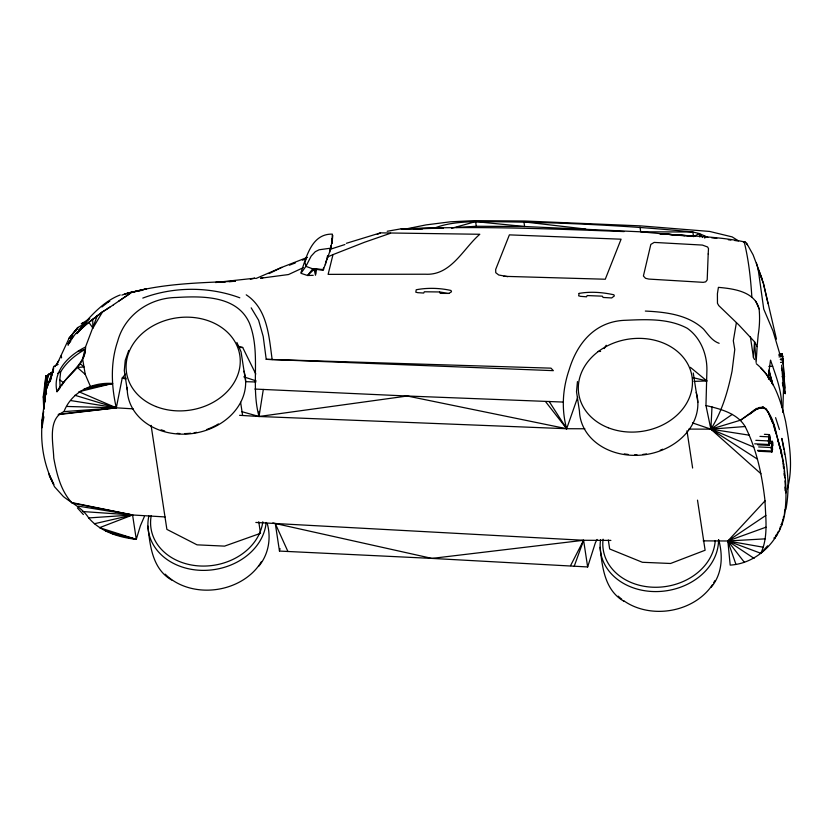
<?xml version="1.0" encoding="UTF-8"?>
<svg xmlns="http://www.w3.org/2000/svg" width="832" height="832" viewBox="0 0 832 832"><rect width="100%" height="100%" fill="white"/><g stroke="black" fill="none" stroke-linecap="round" stroke-linejoin="round"><path stroke-width="1.25" d="M688.792 429.094L710.871 429.156L740.584 420.16L756.569 408.491L763.09 407.025C775.954 416.811 775.611 436.904 781.217 450.934C785.543 472.347 787.727 494.603 784.295 516.298C778.939 541.663 756.558 563.545 730.194 565.115L727.854 540.987L765.014 500.854C762.081 475.353 756.808 449.561 745.129 426.525C737.048 413.078 720.294 408.959 705.962 405.538L706.919 369.72C707.013 353.974 700.409 337.459 687.253 328.286C668.554 318.271 646.433 319.384 625.882 320.268C595.639 320.975 577.356 342.545 569.14 369.762C562.609 388.856 561.267 409.115 566.665 428.719L584.854 428.771M577.668 397.301L566.665 428.719L259.043 416.489L259.158 411.393M562.609 402.043L407.264 396.011L259.043 416.489C250.515 385.892 261.175 353.33 249.486 323.274C237.276 295.402 202.259 295.994 176.488 297.471C149.625 297.794 124.79 314.902 117.676 341.234C110.344 362.773 111.29 385.902 116.303 407.826L133.172 408.855M315.702 269.038L315.494 275.246L314.111 269.37L305.926 266.344L304.949 262.122L306.654 257.598M332.155 238.763L330.99 248.134L323.305 269.89L314.111 269.37L307.559 275.506L300.945 273.302L305.926 266.344L311.147 256.131L315.266 251.701L319.124 249.777L330.99 248.134L331.23 245.586M61.547 385.902C68.962 372.538 85.498 363.886 85.498 347.038C85.852 366.808 65.073 375.71 56.992 391.706C52.229 371.322 68.64 355.222 85.498 347.038L97.167 316.077L102.534 311.896L92.924 328.099L88.899 322.369L97.167 316.077M760.906 473.741L710.871 429.156L712.005 406.838M43.857 408.824L44.502 402.854M41.6 426.036L43.212 414.575C39.302 438.048 42.838 463.278 53.82 484.453L48.859 473.824M44.98 402.012L45.469 393.536L46.259 391.373L45.625 395.034M44.585 401.159L45.105 392.652L48.277 374.525L53.082 371.79L52.541 372.861M782.735 412.339L783.515 389.137L781.643 365.186M757.13 346.559L756.132 362.482L754.541 341.775L738.712 324.813L718.775 305.614L717.465 303.295L717.413 293.696L718.411 287.352C733.502 288.725 754.78 291.398 759.117 308.932A149.23 121.368 -8.6 0 1 758.212 334.818L757.13 346.559L754.541 341.775L753.459 357.521L754.53 359.507M785.002 393.026L785.2 393.619L782.829 356.554L781.976 353.61L779.428 353.85M783.494 516.578L783.245 520.426L782.527 519.438M784.295 516.298L784.722 509.964M703.165 540.862L727.854 540.987L760.802 553.29C768.508 537.035 765.575 518.222 765.014 500.854M330.99 248.134L331.167 245.627M327.548 255.632L327.236 259.355L327.787 255.538M332.8 235.404L331.978 243.412L332.332 234.125C311.501 233.636 306.457 257.057 301.028 272.376M764.39 434.314L769.402 434.595L768.383 440.929L769.059 445.38L757.754 444.839M759.97 436.384L768.758 436.842L769.714 443.134L769.402 434.595L770.078 439.046L769.059 445.38L768.383 440.929L755.83 440.326M769.725 441.22L772.231 441.366L771.233 447.543L771.888 451.89L758.077 451.225M769.08 443.425L771.597 443.56L772.522 449.696L772.231 441.366L772.762 442.26L771.888 451.89L771.233 447.543L758.67 446.94M577.46 381.576L576.514 391.737L579.457 411.122A59.446 48.35 -8.6 0 0 646.506 454.459A59.446 48.35 -8.6 0 0 696.207 392.402M331.604 241.769L331.843 239.221M323.502 267.894L323.305 269.89L312.738 268.892L307.559 275.506L313.227 275.319M43.67 411.476L42.546 419.463M60.154 388.045L59.79 379.964L60.632 371.935C66.383 362.232 75.306 355.056 84.947 349.461L83.065 357.396M771.784 383.594L772.065 381.139L768.695 370.188M47.965 377.052L48.277 374.525L53.248 371.998L48.235 374.722M43.784 409.531L43.212 396.999L45.874 375.804L46.935 375.846L47.226 382.117M46.935 375.846L44.273 397.041L44.502 402.054M768.529 379.319L769.496 371.758L768.414 371.779M329.628 252.294L330.138 248.456M768.154 377.728L770.526 360.142C775.694 375.346 781.955 390.697 781.612 407.035M45.271 397.363L44.658 401.835L45.49 399.662M325.406 264.732L325.957 260.936M782.174 521.841L781.633 525.45L780.915 524.451M239.574 415.314L259.043 416.489L263.307 389.449L407.264 396.011L566.665 428.719L549.141 401.419M785.897 509.361C790.442 485.836 787.02 461.531 781.841 438.391L783.817 449.478M736.382 322.722L733.314 340.798L734.77 349.502L732.066 371.124C727.854 391.362 722.062 411.538 710.871 429.156L692.453 422.885M53.539 368.597L46.353 389.241L41.902 420.815M41.964 427.731L43.909 416.842M315.723 274.154L316.17 268.653M597.095 539.469L595.39 542.703L587.652 566.956L431.922 558.407L279.479 551.075L280.03 548.621M779.376 530.847L780.406 526.583M390.541 233.251L364.52 242.258L332.987 254.623L328.12 274.362L425.287 274.217C451.1 275.746 462.998 248.841 479.794 234.27L380.494 232.856L346.351 243.308M775.549 536.162L775.029 538.169L773.791 538.054M53.643 368.576L50.118 381.607L53.654 366.475L58.146 364.354M71.178 339.581L72.966 336.107L72.966 336.731L69.004 338.416L56.586 365.123M69.139 343.013L71.822 337.282L70.97 339.56M71.406 339.581L72.55 336.149M128.731 350.459L125.247 360.37L124.301 370.542L127.244 389.917M574.184 566.322L583.596 540.28L610.886 540.415M68.11 345.342L69.794 340.746L68.037 343.897L70.71 341.557M46.353 389.241L45.105 392.652L52.104 374.026M777.889 531.95L776.35 536.141L775.809 535.163M144.31 516.662L140.379 525.803L136.282 539.344C118.997 537.43 100.339 531.7 88.712 517.93C82.087 507.79 72.54 503.714 63.44 496.61L54.527 486.751L49.234 475.571M76.534 329.919L77.969 327.444L85.623 322.972M787.405 488.842C793.385 466.96 789.516 443.591 785.647 421.595C780.79 400.286 773.843 378.019 756.246 363.678M125.476 374.119L122.221 378.03L116.303 407.826L63.96 411.611C47.206 418.87 53.383 443.664 53.758 458.058C56.732 473.97 60.736 490.901 72.103 503.027L132.579 514.977L165.017 516.942M77.958 332.01L78.676 331.271M570.544 565.656L583.596 540.28L255.85 522.454M76.357 333.445L77.022 332.228M76.492 333.455L77.158 332.238M63.96 411.611C71.594 391.945 92.217 382.044 112.611 383.458L78.894 391.747L116.303 407.826L58.167 414.648M604.23 348.587L606.174 345.249M58.802 360.547L54.839 366.829M258.939 566.072C268.632 554.174 271.336 538.096 267.228 523.442M711.152 587.267C722.353 574.018 723.122 555.901 718.713 539.791M68.037 343.897L75.504 333.83L88.899 322.369M70.918 336.929L69.004 338.416L77.428 327.912M69.503 337.917L77.969 327.444L69.004 338.416M76.846 333.59L84.136 325.718L97.916 315.526M76.981 333.59L84.271 325.718M56.992 391.706L59.363 388.96M760.802 553.29L767.614 545.823M81.338 327.09L88.192 319.675M78.572 330.013L89.034 318.76M101.951 306.966L108.222 302.026L107.609 302.203L109.814 301.246M86.341 321.11C95.95 310.544 106.621 300.102 120.224 294.944M84.042 324.282L85.488 322.962M750.121 413.868L754.354 410.041L763.09 407.025L766.386 409.386L768.539 412.526L772.99 423.55L767.842 411.653L765.69 408.512L760.75 408.158L760.053 407.285L757.099 409.365L756.569 408.491L755.581 410.041L740.584 420.16M130.374 293.218L130.946 292.427M102.534 311.896L91.01 320.726M95.555 317.127L99.611 314.018M101.202 312.811L109.918 307.081M48.048 375.617L53.082 371.79M81.234 323.856L89.814 318.656M118.695 301.153L130.51 293.228M757.307 459.046L710.871 429.156L732.222 414.409M113.36 304.824L129.054 294.164M735.914 564.314L727.854 540.987L765.866 515.424M107.973 308.381L113.495 304.834M102.398 311.896L108.108 308.381M707.845 237.338L699.286 233.553L693.566 236.642L692.858 231.993C620.693 224.869 548.111 221.78 475.602 221.624C461.542 222.05 447.356 222.976 434.138 228.207M57.668 373.402L60.632 371.935M269.162 273.582L281.757 267.363L307.497 257.338M377.281 234.437L380.494 232.856M303.233 267.706L288.506 274.539L260.551 278.231M129.158 293.498L131.342 292.552M255.986 278.502L281.757 267.363M327.246 257.088L332.987 254.623M121.857 295.079C158.35 283.639 197.049 282.87 234.957 281.278M289.474 265.179L295.35 262.912M302.401 260.187L305.926 258.825M78.312 506.137L132.579 514.977L99.538 527.696L136.282 539.344L132.579 514.977L71.51 502.507M124.218 294.133L146.401 288.912L129.688 292.739M744.328 562.266L727.854 540.987L765.96 527.197M448.822 293.426L451.485 291.772L451.017 290.482C439.899 287.976 427.554 287.602 416.229 289.754L415.813 292.178L417.778 292.677L423.717 293.041L424.299 291.782L439.514 291.959L448.822 293.426L440.263 293.384L439.514 291.959M330.335 249.236L344.895 244.535M142.792 298.085C173.545 286.52 209.009 286.354 239.814 297.804M451.578 228.301L475.602 221.624L524.628 226.522L640.702 231.816L675.511 234.988M81.734 323.492L85.644 322.379M77.688 351.52L84.947 349.461M94.39 523.744L132.579 514.977L82.867 511.555M250.359 279.24L255.07 278.169L215.519 282.485L225.451 281.871M260.551 278.335L262.86 277.805M404.279 229.289L426.078 224.89L450.497 221.801L474.198 220.646L524.784 221.01L640.224 225.857L709.644 231.442L732.16 236.902L738.608 240.978M84.188 388.981L112.611 383.458L90.563 386.734L85.249 374.41L82.815 359.996M127.088 293.082L142.345 290.295M387.202 231.275L400.754 228.883L443.477 228.176L401.149 228.946C475.498 225.784 549.869 228.79 624.177 231.577M58.614 414.18L116.303 407.826L74.89 395.273M780.541 358.998L783.037 358.748M778.627 355.098L782.444 354.734L779.23 354.162M779.012 356.918L782.829 356.554L779.678 355.462M780.51 362.398L783.058 362.159M782.059 376.761L784.597 376.511L781.466 368.358M705.962 405.538L710.871 429.156L745.129 426.525M88.712 517.93L132.579 514.977M229.185 281.642L235.394 281.258M456.175 227.479L476.31 226.273L524.628 226.522L523.931 221.884L585.77 229.07M768.851 366.465L772.699 366.246M754.083 558.397L727.854 540.987L765.149 538.855M693.982 381.378L706.867 380.942L690.373 367.338M413.452 229.206L422.542 228.914M747.354 244.774L745.358 242.091L743.454 242.122L744.453 242.902C748.738 260.728 750.745 279.011 751.858 297.284M598.021 351.437L600.59 351.426M238.836 347.412L242.684 347.485L255.798 374.026M503.942 276.318L605.27 279.23L621.088 239.2L509.382 234.874L495.674 269.464L495.758 272.698L498.742 274.997L507.78 276.661M66.914 406.453L116.303 407.826L70.897 400.587M126.11 378.144L122.221 378.03L125.954 379.08M245.513 381.68L255.892 381.982M266.219 359.33L551.002 368.16L553.342 370.656L266.219 359.33L263.214 336.502L258.596 320.195L251.181 307.84M43.212 396.999L44.273 397.041L45.874 375.804L46.394 387.088M254.873 389.054L263.307 389.449M754.697 443.83L768.518 444.465M757.536 450.362L771.358 450.996M312.738 268.892L323.627 269.516M659.162 233.626L693.025 236.153L660.192 233.709C688.563 236.236 717.423 236.111 745.358 242.091M645.341 311.064C665.735 312.062 687.939 314.6 703.56 329.129C708.126 334.443 712.161 340.964 719.139 343.304M679.38 235.342L684.538 235.81M711.693 237.796L716.82 238.399M728.354 239.762L730.922 240.063M734.76 240.521L737.329 240.822M45.469 393.536L46.644 393.682M710.559 425.35L710.871 429.156L749.403 435.209M727.854 540.987L763.464 547.258M692.962 377.645L706.867 380.942M702.614 237.463L699.286 233.553L692.858 231.993L640.702 231.816L639.995 227.167M105.747 531.003L136.282 539.344L112.902 533.884L110.49 532.386M237.775 346.143L242.684 347.485M241.623 411.601L259.043 416.489M272.823 522.943L431.922 558.407L583.596 540.28L587.652 566.956M243.797 376.844L256.1 380.89M780.25 359.507L783.151 360.662M710.871 429.156L753.792 447.106M59.79 379.964L63.638 382.699M623.906 601.255C604.666 590.231 602.212 567.133 600.132 547.331M171.694 580.05C152.454 569.026 149.999 545.938 147.919 526.126M80.434 363.875L83.98 366.943L77.366 367.474L85.249 374.41M246.23 294.819C267.602 308.922 268.975 336.606 272.158 359.601M77.418 507.946L83.387 514.55M776.454 339.123L763.36 283.088L758.222 269.589L763.745 309.109L773.001 330.99L779.688 353.548M760.822 367.973L765.877 373.734L771.118 381.618M776.589 435.396L781.217 450.934M545.657 401.752L566.665 428.719M783.037 463.663L784.025 468.416M784.67 477.308L785.377 478.296M746.595 243.131L753.085 254.8L762.33 279.386M50.658 478.473L52.094 480.542M287.903 551.47L275.309 523.64L279.479 551.075M236.891 342.472L241.051 351.822L245.627 381.181M755.726 301.215L759.117 308.932M758.67 270.098L763.308 283.036L767.988 303.586M775.601 417.664L779.407 429.53M773.344 424.736L776.235 434.21L773.687 424.424M756.434 263.037L758.42 270.296M777.577 439.057L780.53 450.06M782.361 382.855L785.2 393.619M704.933 237.744L704.371 235.55L704.746 237.973M769.496 371.758L772.044 382.886M772.065 381.139L772.897 384.831M780.801 451.277L783.744 464.599M780.759 451.298L781.217 453.773M693.264 373.017L697.85 402.376M772.231 441.366L772.886 445.713M769.402 434.595L770.078 439.046M699.286 233.553L699.816 237.037M686.972 430.789L692.63 468.042M697.507 500.146L705.11 550.243L670.561 563.482L642.387 562.286L609.669 548.985L608.306 539.999M475.602 221.624L476.31 226.273M240.614 402.314L242.559 415.158M258.752 521.768L260.51 533.322L224.557 546.125L197.038 544.835L166.889 529.391L151.091 425.36M750.391 336.866L753.459 357.521M784.254 451.942L784.566 454.438M783.338 466.149L783.63 468.624M784.222 473.585L784.514 476.07L784.202 470.954M61.308 355.597L61.568 357.885M781.976 353.61L782.09 354.567M782.475 358.311L783.12 364.562M783.38 367.058L784.805 388.107M784.95 480.906L785.886 492.898M771.597 443.56L771.888 451.89M768.758 436.842L769.059 445.38M785.002 487.042L785.127 490.693M92.726 319.478L92.924 328.099M218.41 423.925A56.472 45.926 -8.6 0 1 216.216 425.194M215.103 425.807A56.472 45.926 -8.6 0 1 206.835 429.468M196.508 432.338A56.472 45.926 -8.6 0 1 194.189 432.754M190.674 433.222A56.472 45.926 -8.6 0 1 184.777 433.607M179.837 433.534A56.472 45.926 -8.6 0 1 177.237 433.358M164.694 430.976A56.472 45.926 -8.6 0 1 161.138 429.79M243.994 371.207A59.446 48.35 -8.6 0 1 192.754 433.482A59.446 48.35 -8.6 0 1 127.234 387.39M662.667 449.228A56.472 45.926 -8.6 0 1 660.265 450.216M646.402 453.95A56.472 45.926 -8.6 0 1 642.886 454.418M636.99 454.802A56.472 45.926 -8.6 0 1 634.639 454.823M628.16 454.428A56.472 45.926 -8.6 0 1 624.322 453.898M714.875 580.642A57.304 46.613 -8.6 0 1 713.742 582.67M712.504 584.667A57.304 46.613 -8.6 0 1 623.636 600.652M621.733 599.217A57.304 46.613 -8.6 0 1 618.207 596.138M715.229 540.54A56.472 45.926 -8.6 0 1 654.753 587.267A56.472 45.926 -8.6 0 1 603.086 539.178M718.546 539.843A59.446 48.35 -8.6 0 1 655.585 591.583A59.446 48.35 -8.6 0 1 600.6 539.687M261.529 561.475A57.304 46.613 -8.6 0 1 165.173 574.132M262.798 521.768A56.472 45.926 -8.6 0 1 199.607 565.968A56.472 45.926 -8.6 0 1 151.247 515.57M266.167 522.475A59.446 48.35 -8.6 0 1 199.514 570.274A59.446 48.35 -8.6 0 1 148.866 515.965M708.198 253.958L707.19 279.906L705.671 281.85L703.227 282.339L648.856 279.084L645.528 278.304L643.396 276.037L650.822 244.431L654.17 242.414L702.395 245.076L707.606 246.99L708.5 248.612L708.198 253.958M579.103 293.405L578.656 295.828L580.601 296.348L586.539 296.806L587.132 295.558L602.378 296.171L603.086 297.461L611.697 297.939L614.328 295.953L613.902 294.798C602.794 292.313 590.46 291.335 579.103 293.405M156.042 406.567A57.304 46.613 -8.6 0 0 240.23 359.809A57.304 46.613 -8.6 0 0 153.234 325.697A57.304 46.613 -8.6 0 0 156.042 406.567M608.254 427.762A57.304 46.613 -8.6 0 0 692.442 381.014A57.304 46.613 -8.6 0 0 605.446 346.902A57.304 46.613 -8.6 0 0 608.254 427.762"/></g></svg>
